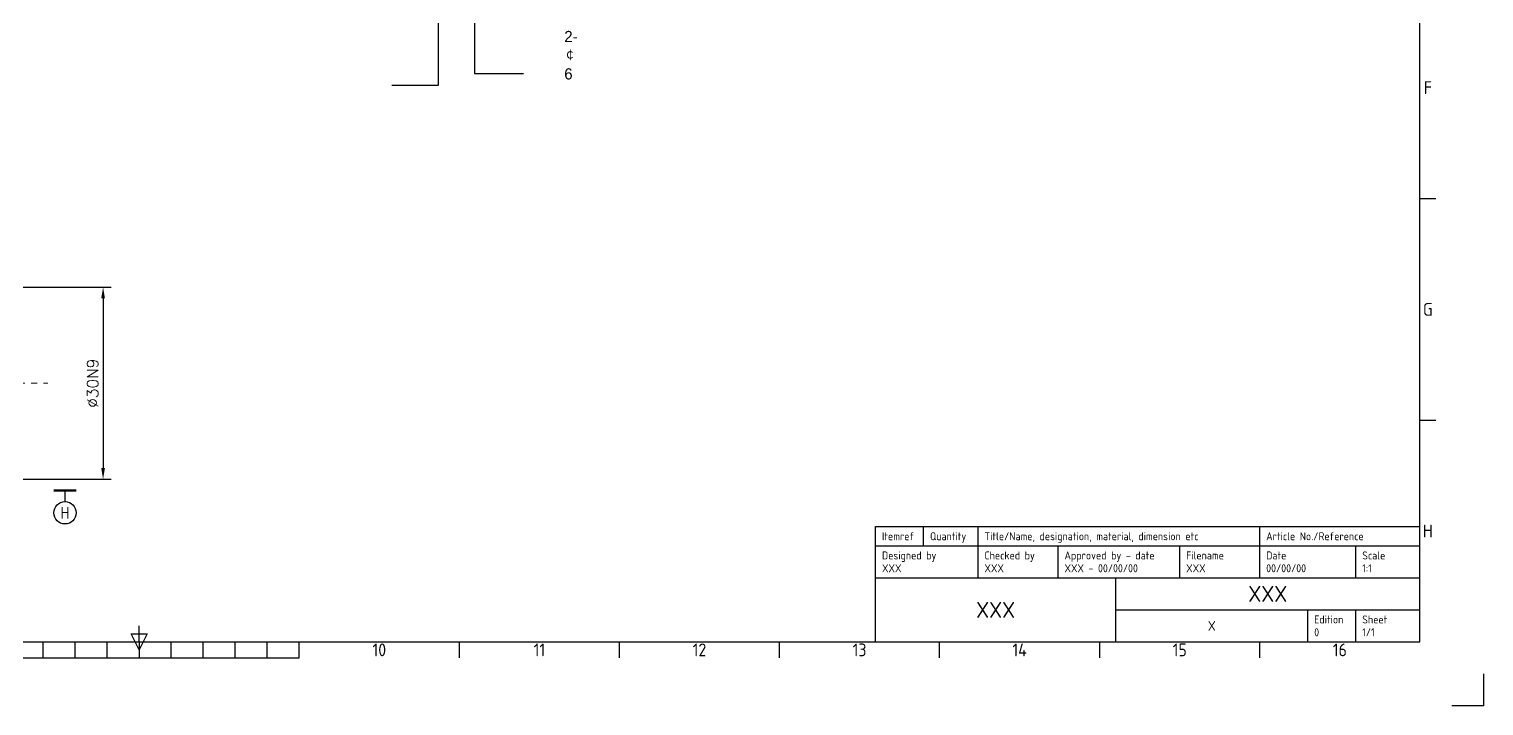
# Model space of a CAD drawing. Header units: millimetres. Extents: x -83 to 757, y -104 to 490.
# Drawn here: x 303 to 757.4, y -104.4 to 107.1 of the extents above; entities that cross this region are included whole.
import ezdxf
from ezdxf.enums import TextEntityAlignment as Align

# ---------------------------------------------------------------- set-up
doc = ezdxf.new("R2010")
doc.units = ezdxf.units.MM
doc.linetypes.add('AX_CENTER', pattern=[12.05, 6.25, -2, 1.8, -2])
doc.layers.add('a1', color=7, linetype='Continuous')
doc.layers.add('dim', color=1, linetype='Continuous')
doc.layers.add('b', color=7, linetype='Continuous', lineweight=50)
doc.layers.add('c2', color=1, linetype='AX_CENTER', lineweight=18)
doc.styles.add('ISO Proportional', font='isocp.shx', dxfattribs={"bigfont": 'gbcbig.shx'})
doc.styles.get("Standard").update_dxf_attribs({"font": 'romans.shx', "bigfont": 'gbcbig.shx'})
doc.dimstyles.get("Standard").update_dxf_attribs({"dimtxt": 3.5, "dimasz": 3.5, "dimexe": 2.5, "dimexo": 0.0625, "dimgap": 1.5, "dimtad": 1, "dimdsep": 46, "dimtxsty": 'Standard', "dimcen": 0.09, "dimazin": 0, "dimtfac": 1, "dimtdec": 0, "dimtmove": 0, "dimatfit": 3, "dimfxl": 1, "dimtolj": 1, "dimtzin": 0, "dimarcsym": 0})

# ---------------------------------------------------------------- blocks, each defined once
blk = doc.blocks.new('*D58')
at = {"layer": 'Defpoints', "linetype": 'ByBlock', "transparency": 16777216}
for p in [(267.81, 26.44), (267.81, -33.56)]:
    blk.add_point(p, dxfattribs=at)
at = {"layer": 'dim', "color": 0, "linetype": 'ByBlock', "lineweight": -2, "transparency": 16777216}
for p, q in [((267.88, 26.44), (328.64, 26.44)), ((326.14, 22.94), (326.14, -30.06)), ((267.88, -33.56), (328.64, -33.56))]:
    blk.add_line(p, q, dxfattribs=at)
at = {"layer": 'dim', "color": 0, "linetype": 'ByBlock', "transparency": 16777216}
for points in [[(326.14, 26.44), (325.56, 22.94), (326.73, 22.94)], [(326.14, -33.56), (325.56, -30.06), (326.73, -30.06)]]:
    blk.add_solid(points, dxfattribs=at)
at = {"layer": 'dim', "color": 0, "linetype": 'ByBlock', "transparency": 16777216, "insert": (322.89, -3.56), "char_height": 3.5, "attachment_point": 5, "rotation": 90}
blk.add_mtext('%%c30N9', dxfattribs=at)
blk = doc.blocks.new('zSec_1908')
at = {"layer": 'b', "lineweight": 50}
blk.add_line((3.5, -0.88), (-3.5, -0.88), dxfattribs=at)
at = {"layer": 'dim', "lineweight": -3}
blk.add_line((0, -0.88), (0, -4.38), dxfattribs=at)
at = {"layer": 'dim'}
blk.add_circle((0, -7.88), 3.5, dxfattribs=at)
at = {"layer": 'dim', "width": 0.8}
blk.add_text('H', height=3.5, dxfattribs=at).set_placement((0, -9.62), align=Align.CENTER)
blk = doc.blocks.new('Title Block')
at = {"layer": 'a1'}
for p, q in [((820, 20), (820, 574)), ((820, 158.5), (825, 158.5)), ((820, 89.25), (825, 89.25)), ((650, 56), (820, 56)), ((650, 50), (650, 56)), ((665, 50), (665, 56)), ((682, 50), (682, 56)), ((770, 50), (770, 56)), ((650, 50), (820, 50)), ((650, 20), (650, 50)), ((682, 40), (682, 50)), ((707, 40), (707, 50)), ((745, 40), (745, 50)), ((770, 40), (770, 50)), ((800, 40), (800, 50)), ((650, 40), (820, 40)), ((725, 20), (725, 40)), ((725, 30), (820, 30)), ((785, 20), (785, 30)), ((800, 20), (800, 30)), ((420, 20), (420, 25)), ((20, 20), (820, 20)), ((390, 15), (390, 20)), ((400, 15), (400, 20)), ((410, 15), (410, 20)), ((417.5, 22.5), (422.5, 22.5)), ((420, 17.5), (417.5, 22.5)), ((422.5, 22.5), (420, 17.5)), ((420, 20), (420, 15)), ((430, 15), (430, 20)), ((440, 15), (440, 20)), ((450, 15), (450, 20)), ((460, 15), (460, 20)), ((470, 15), (470, 20)), ((520, 15), (520, 20)), ((570, 15), (570, 20)), ((620, 15), (620, 20)), ((670, 15), (670, 20)), ((720, 15), (720, 20)), ((770, 15), (770, 20)), ((370, 15), (470, 15)), ((840, 0), (840, 10)), ((840, 0), (830, 0))]:
    blk.add_line(p, q, dxfattribs=at)
at = {"layer": 'a1', "style": 'ISO Proportional'}
for s, p in [('F', (822.5, 193.125)), ('G', (822.5, 123.875)), ('H', (822.5, 54.625)), ('10', (495, 17.5)), ('11', (545, 17.5)), ('12', (595, 17.5)), ('13', (645, 17.5)), ('14', (695, 17.5)), ('15', (745, 17.5)), ('16', (795, 17.5))]:
    blk.add_text(s, height=4, dxfattribs=at).set_placement(p, align=Align.MIDDLE)
for s, p in [('Itemref', (652, 53)), ('Quantity', (667, 53)), ('Title/Name, designation, material, dimension etc', (684, 53)), ('Article No./Reference', (772, 53)), ('Designed by', (652, 47)), ('Checked by', (684, 47)), ('Approved by - date', (709, 47)), ('Filename', (747, 47)), ('Date', (772, 47)), ('Scale', (802, 47)), ('Edition', (787, 27)), ('Sheet', (802, 27))]:
    blk.add_text(s, height=2.5, dxfattribs=at).set_placement(p, align=Align.MIDDLE_LEFT)
at = {"layer": 'a1', "style": 'ISO Proportional', "flags": 8}
for tag, p in [('DESIGNED_BY', (652, 43)), ('CHECKED_BY', (684, 43)), ('APPROVED_BY_DATE', (709, 43)), ('FILENAME', (747, 43)), ('DATE', (772, 43)), ('SCALE', (802, 43)), ('EDITION', (787, 23)), ('SHEET', (802, 23))]:
    blk.add_attdef(tag, text='', height=2.5, dxfattribs=at).set_placement(p, align=Align.MIDDLE_LEFT)
for tag, height, p in [('TITLE', 5, (772.5, 35)), ('OWNER', 5, (687.5, 30)), ('DRAWING_NUMBER', 3, (755, 25))]:
    blk.add_attdef(tag, text='', height=height, dxfattribs=at).set_placement(p, align=Align.MIDDLE)

msp = doc.modelspace()

# ---------------------------------------------------------------- linework, layer by layer
at = {"layer": 'c2'}
msp.add_line((223.181, -3.558), (308.865, -3.558), dxfattribs=at)

# ---------------------------------------------------------------- block references
at = {"layer": 'a1'}
ref = msp.add_blockref('Title Block', (-82.576, -104.359), dxfattribs=at)
ref.add_attrib('CHECKED_BY', 'XXX', dxfattribs={"height": 2.5, "style": 'ISO Proportional'}).set_placement((601.424, -61.359), align=Align.MIDDLE_LEFT)
ref.add_attrib('OWNER', 'XXX', dxfattribs={"height": 5, "style": 'ISO Proportional'}).set_placement((604.924, -74.359), align=Align.MIDDLE)
ref.add_attrib('DESIGNED_BY', 'XXX', dxfattribs={"height": 2.5, "style": 'ISO Proportional'}).set_placement((569.424, -61.359), align=Align.MIDDLE_LEFT)
ref.add_attrib('FILENAME', 'XXX', dxfattribs={"height": 2.5, "style": 'ISO Proportional'}).set_placement((664.424, -61.359), align=Align.MIDDLE_LEFT)
ref.add_attrib('DRAWING_NUMBER', 'X', dxfattribs={"height": 3, "style": 'ISO Proportional'}).set_placement((672.424, -79.359), align=Align.MIDDLE)
ref.add_attrib('APPROVED_BY_DATE', 'XXX - 00/00/00', dxfattribs={"height": 2.5, "style": 'ISO Proportional'}).set_placement((626.424, -61.359), align=Align.MIDDLE_LEFT)
ref.add_attrib('TITLE', 'XXX', dxfattribs={"height": 5, "style": 'ISO Proportional'}).set_placement((689.924, -69.359), align=Align.MIDDLE)
ref.add_attrib('DATE', '00/00/00', dxfattribs={"height": 2.5, "style": 'ISO Proportional'}).set_placement((689.424, -61.359), align=Align.MIDDLE_LEFT)
ref.add_attrib('EDITION', '0', dxfattribs={"height": 2.5, "style": 'ISO Proportional'}).set_placement((704.424, -81.359), align=Align.MIDDLE_LEFT)
ref.add_attrib('SHEET', '1/1', dxfattribs={"height": 2.5, "style": 'ISO Proportional'}).set_placement((719.424, -81.359), align=Align.MIDDLE_LEFT)
ref.add_attrib('SCALE', '1:1', dxfattribs={"height": 2.5, "style": 'ISO Proportional'}).set_placement((719.424, -61.359), align=Align.MIDDLE_LEFT)
at = {"layer": 'dim'}
msp.add_blockref('zSec_1908', (314.248, -36.151), dxfattribs=at)

# ---------------------------------------------------------------- texts
at = {"layer": 'b', "insert": (470.189, 106.493), "char_height": 3.5, "width": 0.5361, "attachment_point": 1}
msp.add_mtext('{\\Faxtxt.shx,HZTXT.SHX;2-￠6 }', dxfattribs=at)

# ---------------------------------------------------------------- dimensions: what is measured, and where the dimension line sits
at = {"layer": 'dim'}
dim = msp.add_linear_dim(base=(326.143, -33.558), p1=(267.814, 26.442), p2=(267.814, -33.558), angle=90, text='%%c30N9', dimstyle='Standard', override={"dimgap": 1.5, "dimatfit": 3}, dxfattribs=at)
dim.commit()
dim.dimension.update_dxf_attribs({"geometry": '*D58', "text_midpoint": (322.893, -3.558)})

# ---------------------------------------------------------------- leaders
for points in [[(467.574, 266.756), (462.731, 263.527), (442.147, 230.432), (442.147, 93.206), (457.484, 93.206)], [(430.774, 261.272), (430.774, 89.403), (416.327, 89.403)]]:
    msp.add_leader(points, dimstyle='Standard', override={"dimgap": 0.09, "dimlunit": 1, "dimtdec": 2}, dxfattribs=at)

doc.saveas('drawing.dxf')
